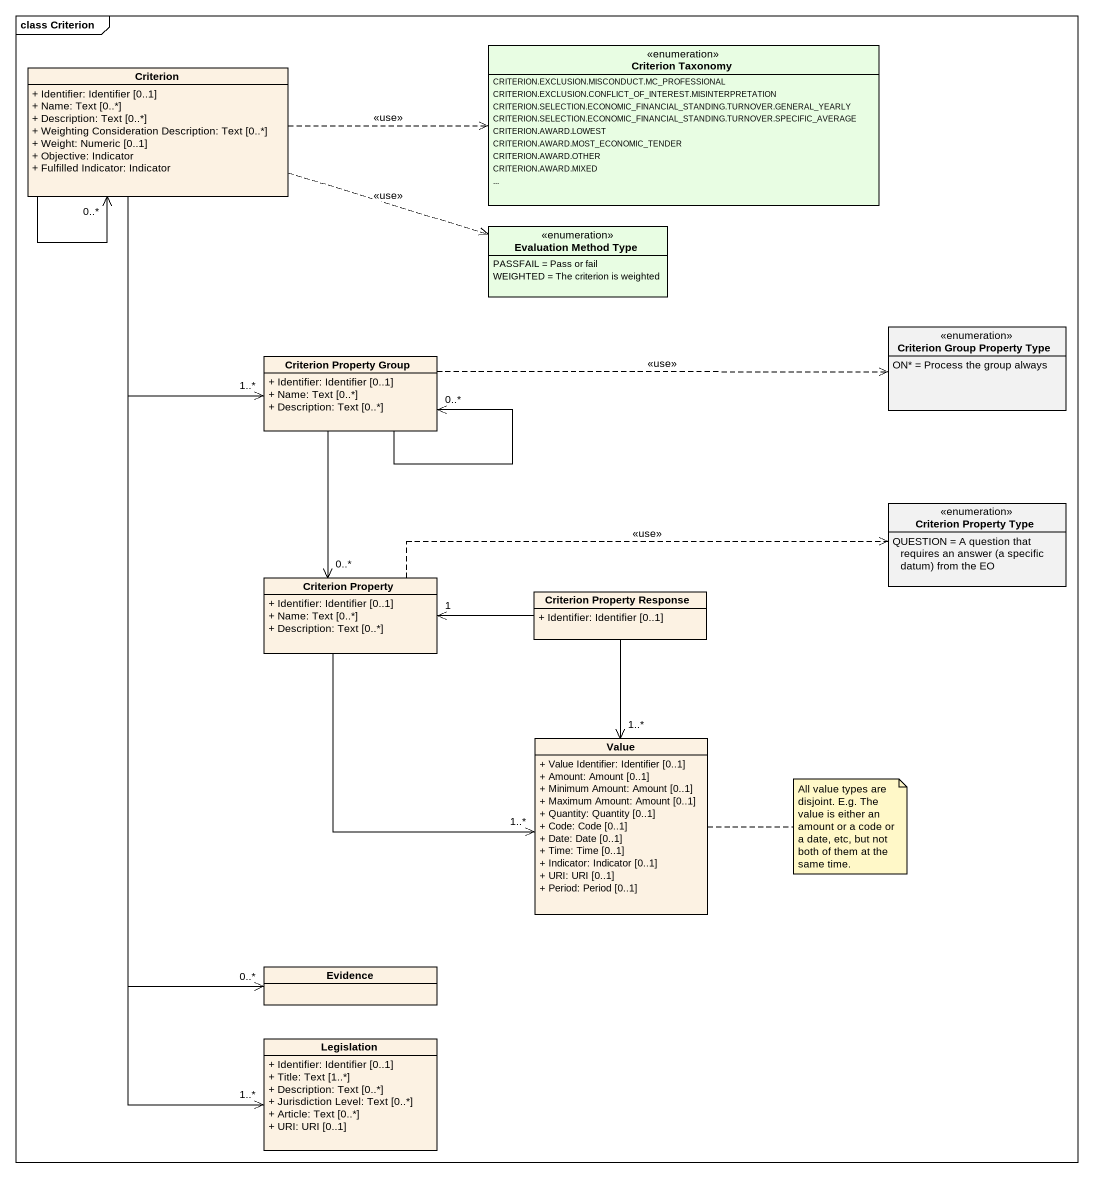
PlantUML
@startuml
mainframe class Criterion
hide circle
hide empty members
skinparam classAttributeIconSize 0
enum "Criterion Taxonomy" as Criterion_Taxonomy #E8FDE3 {
  CRITERION.EXCLUSION.MISCONDUCT.MC_PROFESSIONAL
  CRITERION.EXCLUSION.CONFLICT_OF_INTEREST.MISINTERPRETATION
  CRITERION.SELECTION.ECONOMIC_FINANCIAL_STANDING.TURNOVER.GENERAL_YEARLY
  CRITERION.SELECTION.ECONOMIC_FINANCIAL_STANDING.TURNOVER.SPECIFIC_AVERAGE
  CRITERION.AWARD.LOWEST
  CRITERION.AWARD.MOST_ECONOMIC_TENDER
  CRITERION.AWARD.OTHER
  CRITERION.AWARD.MIXED
  ~...
}
class Criterion #FCF2E3 {
  + Identifier: Identifier [0..1]
  + Name: Text [0..*]
  + Description: Text [0..*]
  + Weighting Consideration Description: Text [0..*]
  + Weight: Numeric [0..1]
  + Objective: Indicator
  + Fulfilled Indicator: Indicator
}
enum "Evaluation Method Type" as Evaluation_Method_Type #E8FDE3 {
  PASSFAIL = Pass or fail
  WEIGHTED = The criterion is weighted
}
class "Criterion Property Group" as Criterion_Property_Group #FCF2E3 {
  + Identifier: Identifier [0..1]
  + Name: Text [0..*]
  + Description: Text [0..*]
}
enum "Criterion Group Property Type" as Criterion_Group_Property {
  ON* = Process the group always
}
enum "Criterion Property Type" as Criterion_Property_Type {
  {field} QUESTION = A question that requires an answer (a specific datum) from the EO
}
class "Criterion Property" as Criterion_Property #FCF2E3 {
  + Identifier: Identifier [0..1]
  + Name: Text [0..*]
  + Description: Text [0..*]
}
class "Criterion Property Response" as Criterion_Property_Response #FCF2E3 {
  + Identifier: Identifier [0..1]
}
class Value #FCF2E3 {
  + Value Identifier: Identifier [0..1]
  + Amount: Amount [0..1]
  + Minimum Amount: Amount [0..1]
  + Maximum Amount: Amount [0..1]
  + Quantity: Quantity [0..1]
  + Code: Code [0..1]
  + Date: Date [0..1]
  + Time: Time [0..1]
  + Indicator: Indicator [0..1]
  + URI: URI [0..1]
  + Period: Period [0..1]
}
class Evidence #FCF2E3
class Legislation #FCF2E3 {
  + Identifier: Identifier [0..1]
  + Title: Text [1..*]
  + Description: Text [0..*]
  + Jurisdiction Level: Text [0..*]
  + Article: Text [0..*]
  + URI: URI [0..1]
}
Criterion .right.> Criterion_Taxonomy : <<use>>
Criterion --> "0..*" Criterion
Criterion .right.> Evaluation_Method_Type : <<use>>
Criterion --> "1..*" Criterion_Property_Group
Criterion --> "0..*" Evidence
Criterion --> "1..*" Legislation
Criterion_Property_Group --> "0..*" Criterion_Property_Group
Criterion_Property_Group .right.> Criterion_Group_Property : <<use>>
Criterion_Property_Group --> "0..*" Criterion_Property
Criterion_Property .right.> Criterion_Property_Type : <<use>>
Criterion_Property --> "1..*" Value
Criterion_Property_Response -left-> "1" Criterion_Property
Criterion_Property_Response --> "1..*" Value
note right of Value : All value types are disjoint. E.g. The value is either an amount or a code or a date, etc, but not both of them at the same time.
@enduml
